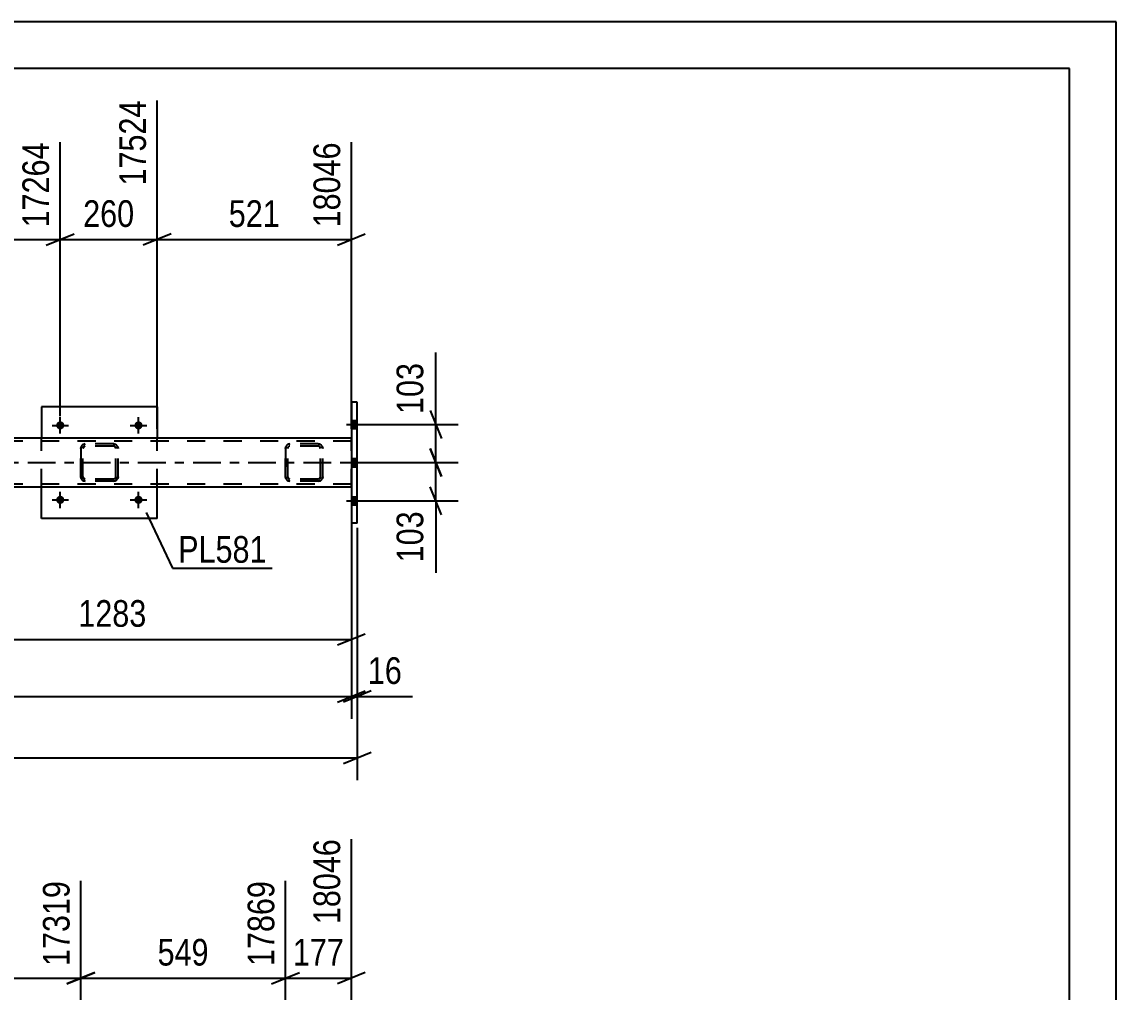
# Model space of a CAD drawing. Header units: millimetres. Extents: x 0 to 841, y 0 to 594.
# Drawn here: x 723.5 to 841, y 489.8 to 594 of the extents above; entities that cross this region are included whole.
import ezdxf

# ---------------------------------------------------------------- set-up
doc = ezdxf.new("R2010")
doc.units = ezdxf.units.MM
doc.linetypes.add('DXK_LINE_DOT2', pattern=[3.9198, 1.9599, -1.9599])
doc.linetypes.add('DXK_LINE_DOT3', pattern=[5.9187, 2.979, -0.9799, 0.9799, -0.9799])
doc.styles.add('Arial Narrow', font='ARIALN.TTF', dxfattribs={"height": 0.2})

# ---------------------------------------------------------------- blocks, each defined once
blk = doc.blocks.new('Unknown-103610369-1133')
at = {"color": 5, "linetype": 'Continuous'}
for p, q in [((841, 594), (0, 594)), ((841, 0), (841, 594)), ((836, 589), (5, 589)), ((836, 5), (836, 589))]:
    blk.add_line(p, q, dxfattribs=at)
blk = doc.blocks.new('Part-103610369-27695 - 27584')
at = {"color": 2, "linetype": 'Continuous'}
for p, q in [((725.65, 552.67), (725.65, 549.31)), ((738.05, 552.67), (725.65, 552.67)), ((738.05, 552.67), (738.05, 549.31)), ((725.65, 540.67), (725.65, 544.03)), ((738.05, 540.67), (738.05, 544.03)), ((738.05, 540.67), (725.65, 540.67))]:
    blk.add_line(p, q, dxfattribs=at)
at = {"color": 7, "linetype": 'DXK_LINE_DOT2'}
for p, q in [((725.65, 544.03), (725.65, 549.31)), ((738.05, 544.03), (738.05, 549.31))]:
    blk.add_line(p, q, dxfattribs=at)
blk = doc.blocks.new('Part-103610369-27706 - 27584')
at = {"color": 7, "linetype": 'DXK_LINE_DOT2'}
for p, q in [((752.31, 548.67), (752.13, 548.64)), ((752.13, 548.64), (752.31, 548.67)), ((755.35, 548.67), (752.31, 548.67)), ((755.53, 548.64), (755.35, 548.67)), ((755.35, 548.67), (755.53, 548.64)), ((751.87, 548.38), (751.83, 548.19)), ((751.83, 548.19), (751.87, 548.38)), ((751.83, 545.15), (751.83, 548.19)), ((751.83, 548.19), (751.83, 548.19)), ((751.83, 548.19), (751.83, 545.15)), ((752.09, 548.29), (752.07, 548.19)), ((752.07, 548.19), (752.09, 548.29)), ((752.07, 545.15), (752.07, 548.19)), ((752.07, 548.19), (752.07, 548.19)), ((752.07, 545.15), (752.07, 548.19)), ((752.14, 548.36), (752.09, 548.29)), ((752.09, 548.29), (752.14, 548.36)), ((752.22, 548.42), (752.14, 548.36)), ((752.14, 548.36), (752.22, 548.42)), ((752.31, 548.43), (752.22, 548.42)), ((755.35, 548.43), (752.31, 548.43)), ((755.44, 548.42), (755.35, 548.43)), ((755.52, 548.36), (755.44, 548.42)), ((755.44, 548.42), (755.52, 548.36)), ((755.57, 548.29), (755.52, 548.36)), ((755.52, 548.36), (755.57, 548.29)), ((755.59, 548.19), (755.57, 548.29)), ((755.57, 548.29), (755.59, 548.19)), ((755.59, 545.15), (755.59, 548.19)), ((755.59, 548.19), (755.59, 548.19)), ((755.59, 545.15), (755.59, 548.19)), ((755.83, 548.19), (755.79, 548.38)), ((755.79, 548.38), (755.83, 548.19)), ((755.83, 545.15), (755.83, 548.19)), ((755.83, 548.19), (755.83, 548.19)), ((755.83, 545.15), (755.83, 548.19)), ((751.83, 545.15), (751.83, 545.15)), ((751.83, 545.15), (751.87, 544.97)), ((751.87, 544.97), (751.83, 545.15)), ((752.07, 545.15), (752.07, 545.15)), ((752.07, 545.15), (752.09, 545.06)), ((752.09, 545.06), (752.07, 545.15)), ((752.09, 545.06), (752.14, 544.98)), ((752.14, 544.98), (752.09, 545.06)), ((755.52, 544.98), (755.57, 545.06)), ((755.57, 545.06), (755.52, 544.98)), ((755.57, 545.06), (755.59, 545.15)), ((755.59, 545.15), (755.57, 545.06)), ((755.59, 545.15), (755.59, 545.15)), ((755.79, 544.97), (755.83, 545.15)), ((755.83, 545.15), (755.79, 544.97)), ((755.83, 545.15), (755.83, 545.15)), ((752.13, 544.71), (752.31, 544.67)), ((752.31, 544.67), (752.13, 544.71)), ((752.14, 544.98), (752.22, 544.93)), ((752.22, 544.93), (752.14, 544.98)), ((752.22, 544.93), (752.31, 544.91)), ((755.35, 544.91), (752.31, 544.91)), ((755.35, 544.67), (752.31, 544.67)), ((755.44, 544.93), (755.35, 544.91)), ((755.35, 544.67), (755.53, 544.71)), ((755.53, 544.71), (755.35, 544.67)), ((755.44, 544.93), (755.52, 544.98)), ((755.52, 544.98), (755.44, 544.93))]:
    blk.add_line(p, q, dxfattribs=at)
for centre, start, end in [((752.31, 548.19), 112.5, 157.5), ((752.31, 548.19), 112.5, 157.5), ((755.35, 548.19), 22.5, 67.5), ((755.35, 548.19), 22.5, 67.5), ((752.31, 545.15), 202.5, 247.5), ((752.31, 545.15), 202.5, 247.5), ((755.35, 545.15), 292.5, 337.5), ((755.35, 545.15), 292.5, 337.5)]:
    blk.add_arc(centre, 0.48, start, end, dxfattribs=at)
blk = doc.blocks.new('Part-103610369-27596 - 27584')
at = {"color": 2, "linetype": 'Continuous'}
for p, q in [((698.83, 549.31), (511.08, 549.31)), ((758.9, 549.31), (707.69, 549.31)), ((698.81, 544.03), (511.08, 544.03)), ((758.9, 544.03), (707.59, 544.03))]:
    blk.add_line(p, q, dxfattribs=at)
at = {"color": 7, "linetype": 'DXK_LINE_DOT2'}
for p, q in [((511.08, 544.03), (511.08, 549.31)), ((758.9, 548.99), (511.08, 548.99)), ((707.69, 549.31), (698.83, 549.31)), ((758.9, 544.03), (758.9, 549.31)), ((758.9, 544.35), (511.08, 544.35)), ((707.59, 544.03), (698.81, 544.03))]:
    blk.add_line(p, q, dxfattribs=at)
at = {"color": 7, "linetype": 'DXK_LINE_DOT3'}
blk.add_line((511.08, 546.67), (758.9, 546.67), dxfattribs=at)
blk = doc.blocks.new('Part-103610369-27604 - 27584')
at = {"color": 2, "linetype": 'Continuous'}
for p, q in [((759.54, 553.17), (758.9, 553.17)), ((758.9, 553.17), (758.9, 540.17)), ((759.54, 540.17), (759.54, 553.17)), ((759.54, 540.17), (758.9, 540.17))]:
    blk.add_line(p, q, dxfattribs=at)
blk = doc.blocks.new('Part-103610369-27694 - 27584')
at = {"color": 7, "linetype": 'DXK_LINE_DOT2'}
for p, q in [((730.33, 548.67), (730.15, 548.63)), ((730.15, 548.63), (730.33, 548.67)), ((733.37, 548.67), (730.33, 548.67)), ((733.56, 548.63), (733.37, 548.67)), ((733.37, 548.67), (733.56, 548.63)), ((729.89, 548.37), (729.85, 548.19)), ((729.85, 548.19), (729.89, 548.37)), ((729.85, 545.15), (729.85, 548.19)), ((729.85, 548.19), (729.85, 548.19)), ((729.85, 548.19), (729.85, 545.15)), ((730.11, 548.28), (730.09, 548.19)), ((730.09, 548.19), (730.11, 548.28)), ((730.09, 545.15), (730.09, 548.19)), ((730.09, 548.19), (730.09, 548.19)), ((730.09, 545.15), (730.09, 548.19)), ((730.16, 548.36), (730.11, 548.28)), ((730.11, 548.28), (730.16, 548.36)), ((730.24, 548.41), (730.16, 548.36)), ((730.16, 548.36), (730.24, 548.41)), ((730.33, 548.43), (730.24, 548.41)), ((733.37, 548.43), (730.33, 548.43)), ((733.47, 548.41), (733.37, 548.43)), ((733.54, 548.36), (733.47, 548.41)), ((733.47, 548.41), (733.54, 548.36)), ((733.6, 548.28), (733.54, 548.36)), ((733.54, 548.36), (733.6, 548.28)), ((733.61, 548.19), (733.6, 548.28)), ((733.6, 548.28), (733.61, 548.19)), ((733.61, 545.15), (733.61, 548.19)), ((733.61, 548.19), (733.61, 548.19)), ((733.61, 545.15), (733.61, 548.19)), ((733.85, 548.19), (733.82, 548.37)), ((733.82, 548.37), (733.85, 548.19)), ((733.85, 545.15), (733.85, 548.19)), ((733.85, 548.19), (733.85, 548.19)), ((733.85, 545.15), (733.85, 548.19)), ((729.85, 545.15), (729.85, 545.15)), ((729.85, 545.15), (729.89, 544.97)), ((729.89, 544.97), (729.85, 545.15)), ((730.09, 545.15), (730.09, 545.15)), ((730.09, 545.15), (730.11, 545.06)), ((730.11, 545.06), (730.09, 545.15)), ((730.11, 545.06), (730.16, 544.98)), ((730.16, 544.98), (730.11, 545.06)), ((733.54, 544.98), (733.6, 545.06)), ((733.6, 545.06), (733.54, 544.98)), ((733.6, 545.06), (733.61, 545.15)), ((733.61, 545.15), (733.6, 545.06)), ((733.61, 545.15), (733.61, 545.15)), ((733.82, 544.97), (733.85, 545.15)), ((733.85, 545.15), (733.82, 544.97)), ((733.85, 545.15), (733.85, 545.15)), ((730.15, 544.71), (730.33, 544.67)), ((730.33, 544.67), (730.15, 544.71)), ((730.16, 544.98), (730.24, 544.93)), ((730.24, 544.93), (730.16, 544.98)), ((730.24, 544.93), (730.33, 544.91)), ((733.37, 544.91), (730.33, 544.91)), ((733.37, 544.67), (730.33, 544.67)), ((733.47, 544.93), (733.37, 544.91)), ((733.37, 544.67), (733.56, 544.71)), ((733.56, 544.71), (733.37, 544.67)), ((733.47, 544.93), (733.54, 544.98)), ((733.54, 544.98), (733.47, 544.93))]:
    blk.add_line(p, q, dxfattribs=at)
at = {"color": 7, "linetype": 'DXK_LINE_DOT3'}
blk.add_line((731.85, 546.67), (731.85, 546.67), dxfattribs=at)
at = {"color": 7, "linetype": 'DXK_LINE_DOT2'}
for centre, start, end in [((730.33, 548.19), 112.5, 157.5), ((730.33, 548.19), 112.5, 157.5), ((733.37, 548.19), 22.5, 67.5), ((733.37, 548.19), 22.5, 67.5), ((730.33, 545.15), 202.5, 247.5), ((730.33, 545.15), 202.5, 247.5), ((733.37, 545.15), 292.5, 337.5), ((733.37, 545.15), 292.5, 337.5)]:
    blk.add_arc(centre, 0.48, start, end, dxfattribs=at)
blk = doc.blocks.new('Bolt-103610369-27722 - 27584')
at = {"linetype": 'Continuous'}
for points in [[(758.9, 551.21), (758.9, 550.33), (759.54, 550.33), (759.54, 551.21)], [(758.9, 551.21), (758.9, 550.33), (759.54, 550.33), (759.54, 551.21)], [(758.9, 551.21), (758.9, 550.33), (759.54, 550.33), (759.54, 551.21)], [(758.9, 547.11), (758.9, 546.23), (759.54, 546.23), (759.54, 547.11)], [(758.9, 547.11), (758.9, 546.23), (759.54, 546.23), (759.54, 547.11)], [(758.9, 543.01), (758.9, 542.13), (759.54, 542.13), (759.54, 543.01)], [(758.9, 543.01), (758.9, 542.13), (759.54, 542.13), (759.54, 543.01)], [(758.9, 543.01), (758.9, 542.13), (759.54, 542.13), (759.54, 543.01)]]:
    blk.add_hatch(color=1, dxfattribs=at).paths.add_polyline_path(points)
at = {"color": 1, "linetype": 'Continuous'}
for p, q in [((758.9, 551.21), (759.54, 551.21)), ((758.9, 551.21), (759.54, 551.21)), ((758.9, 551.21), (759.54, 551.21)), ((758.38, 550.77), (761.7, 550.77)), ((758.38, 550.77), (761.7, 550.77)), ((758.38, 550.77), (761.7, 550.77)), ((758.9, 550.33), (759.54, 550.33)), ((758.9, 550.33), (759.54, 550.33)), ((758.9, 550.33), (759.54, 550.33)), ((758.38, 546.67), (761.7, 546.67)), ((758.38, 546.67), (761.7, 546.67)), ((758.9, 547.11), (759.54, 547.11)), ((758.9, 547.11), (759.54, 547.11)), ((758.9, 546.23), (759.54, 546.23)), ((758.9, 546.23), (759.54, 546.23)), ((758.9, 543.01), (759.54, 543.01)), ((758.9, 543.01), (759.54, 543.01)), ((758.9, 543.01), (759.54, 543.01)), ((758.38, 542.57), (761.7, 542.57)), ((758.38, 542.57), (761.7, 542.57)), ((758.38, 542.57), (761.7, 542.57)), ((758.9, 542.13), (759.54, 542.13)), ((758.9, 542.13), (759.54, 542.13)), ((758.9, 542.13), (759.54, 542.13))]:
    blk.add_line(p, q, dxfattribs=at)
blk = doc.blocks.new('Bolt-103610369-27745 - 27584')
at = {"linetype": 'Continuous'}
for points in [[(727.21, 550.67, -1), (728.09, 550.67, -1)], [(735.61, 550.67, -1), (736.49, 550.67, -1)]]:
    blk.add_hatch(color=1, dxfattribs=at).paths.add_polyline_path(points)
at = {"color": 1, "linetype": 'Continuous'}
for p, q in [((727.65, 549.79), (727.65, 551.55)), ((736.05, 549.79), (736.05, 551.55)), ((726.77, 550.67), (728.53, 550.67)), ((735.17, 550.67), (736.93, 550.67))]:
    blk.add_line(p, q, dxfattribs=at)
blk = doc.blocks.new('Bolt-103610369-27746 - 27584')
at = {"linetype": 'Continuous'}
for points in [[(727.21, 542.67, -1), (728.09, 542.67, -1)], [(735.61, 542.67, -1), (736.49, 542.67, -1)]]:
    blk.add_hatch(color=1, dxfattribs=at).paths.add_polyline_path(points)
at = {"color": 1, "linetype": 'Continuous'}
for p, q in [((727.65, 541.79), (727.65, 543.55)), ((736.05, 541.79), (736.05, 543.55)), ((726.77, 542.67), (728.53, 542.67)), ((735.17, 542.67), (736.93, 542.67))]:
    blk.add_line(p, q, dxfattribs=at)
blk = doc.blocks.new('StraightDimension-103610369-29519 - 27584')
at = {"color": 7, "linetype": 'Continuous'}
for p, q in [((767.37, 548.17), (768.57, 545.17)), ((761.66, 546.67), (770.37, 546.67)), ((767.97, 542.57), (767.97, 546.67)), ((768.57, 541.07), (767.37, 544.07)), ((761.66, 542.57), (770.37, 542.57)), ((767.97, 542.57), (767.97, 534.83)), ((767.97, 542.57), (767.97, 534.83))]:
    blk.add_line(p, q, dxfattribs=at)
at = {"color": 0}
blk.add_wipeout([(767.22, 542.04), (763.02, 542.04), (763.02, 535.36), (767.22, 535.36)], dxfattribs=at)
at = {"color": 3, "style": 'Arial Narrow'}
blk.add_text('103', height=2.863, rotation=90.0002, dxfattribs=at).set_placement((766.62, 535.96))
blk = doc.blocks.new('StraightDimension-103610369-30109 - 27584')
at = {"color": 7, "linetype": 'Continuous'}
for p, q in [((758.9, 543.03), (758.9, 525.29)), ((707.59, 542.63), (707.59, 525.29)), ((709.09, 528.29), (706.09, 527.09)), ((707.59, 527.69), (758.9, 527.69)), ((757.4, 527.09), (760.4, 528.29))]:
    blk.add_line(p, q, dxfattribs=at)
at = {"color": 0}
blk.add_wipeout([(737.5, 528.44), (737.5, 532.64), (728.99, 532.64), (728.99, 528.44)], dxfattribs=at)
at = {"color": 3, "style": 'Arial Narrow'}
blk.add_text('1283', height=2.863, dxfattribs=at).set_placement((729.59, 529.04))
blk = doc.blocks.new('StraightDimension-103610369-29546 - 27584')
at = {"color": 7, "linetype": 'Continuous'}
for p, q in [((738.05, 550.31), (738.05, 585.57)), ((727.65, 551.67), (727.65, 581.07)), ((726.15, 570.03), (729.15, 571.23)), ((739.55, 571.23), (736.55, 570.03)), ((727.65, 570.63), (738.05, 570.63))]:
    blk.add_line(p, q, dxfattribs=at)
at = {"color": 0}
blk.add_wipeout([(736.2, 571.38), (736.2, 575.58), (729.51, 575.58), (729.51, 571.38)], dxfattribs=at)
at = {"color": 3, "style": 'Arial Narrow'}
blk.add_text('260', height=2.863, dxfattribs=at).set_placement((730.11, 571.98))
at = {"color": 0, "linetype": 'Continuous'}
blk.add_wipeout([(737.45, 586.17), (733.25, 586.17), (733.25, 575.83), (737.45, 575.83)], dxfattribs=at)
at = {"color": 3, "linetype": 'Continuous', "style": 'Arial Narrow'}
blk.add_text('17524', height=2.863, rotation=90.0002, dxfattribs=at).set_placement((736.85, 576.43))
blk = doc.blocks.new('StraightDimension-103610369-29545 - 27584')
at = {"color": 7, "linetype": 'Continuous'}
for p, q in [((738.05, 550.31), (738.05, 585.57)), ((758.9, 550.31), (758.9, 581.07)), ((739.55, 571.23), (736.55, 570.03)), ((757.4, 570.03), (760.4, 571.23)), ((738.05, 570.63), (758.9, 570.63))]:
    blk.add_line(p, q, dxfattribs=at)
at = {"color": 0}
blk.add_wipeout([(751.82, 571.38), (751.82, 575.58), (745.14, 575.58), (745.14, 571.38)], dxfattribs=at)
at = {"color": 3, "style": 'Arial Narrow'}
blk.add_text('521', height=2.863, dxfattribs=at).set_placement((745.74, 571.98))
at = {"color": 0, "linetype": 'Continuous'}
blk.add_wipeout([(758.3, 581.67), (754.1, 581.67), (754.1, 571.33), (758.3, 571.33)], dxfattribs=at)
at = {"color": 3, "linetype": 'Continuous', "style": 'Arial Narrow'}
blk.add_text('18046', height=2.863, rotation=90.0002, dxfattribs=at).set_placement((757.7, 571.93))
blk = doc.blocks.new('StraightDimension-103610369-29518 - 27584')
at = {"color": 7, "linetype": 'Continuous'}
for p, q in [((767.97, 550.77), (767.97, 558.5)), ((767.97, 550.77), (767.97, 558.5)), ((767.37, 552.27), (768.57, 549.27)), ((761.66, 550.77), (770.37, 550.77)), ((767.97, 546.67), (767.97, 550.77)), ((768.57, 545.17), (767.37, 548.17)), ((761.66, 546.67), (770.37, 546.67))]:
    blk.add_line(p, q, dxfattribs=at)
at = {"color": 0}
blk.add_wipeout([(767.22, 557.98), (763.02, 557.98), (763.02, 551.29), (767.22, 551.29)], dxfattribs=at)
at = {"color": 3, "style": 'Arial Narrow'}
blk.add_text('103', height=2.863, rotation=90.0002, dxfattribs=at).set_placement((766.62, 551.89))
blk = doc.blocks.new('StraightDimension-103610369-29547 - 27584')
at = {"color": 7, "linetype": 'Continuous'}
for p, q in [((707.69, 550.71), (707.69, 585.57)), ((727.65, 551.67), (727.65, 581.07)), ((709.19, 571.23), (706.19, 570.03)), ((726.15, 570.03), (729.15, 571.23)), ((707.69, 570.63), (727.65, 570.63))]:
    blk.add_line(p, q, dxfattribs=at)
at = {"color": 0}
blk.add_wipeout([(721.01, 571.38), (721.01, 575.58), (714.33, 575.58), (714.33, 571.38)], dxfattribs=at)
at = {"color": 3, "style": 'Arial Narrow'}
blk.add_text('499', height=2.863, dxfattribs=at).set_placement((714.93, 571.98))
at = {"color": 0, "linetype": 'Continuous'}
blk.add_wipeout([(727.05, 581.67), (722.85, 581.67), (722.85, 571.33), (727.05, 571.33)], dxfattribs=at)
at = {"color": 3, "linetype": 'Continuous', "style": 'Arial Narrow'}
blk.add_text('17264', height=2.863, rotation=90.0002, dxfattribs=at).set_placement((726.45, 571.93))
blk = doc.blocks.new('StraightDimension-103610369-30243 - 27584')
at = {"color": 7, "linetype": 'Continuous'}
for p, q in [((759.54, 539.67), (759.54, 519.15)), ((758.9, 539.17), (758.9, 519.15)), ((757.4, 520.95), (760.4, 522.15)), ((761.04, 522.15), (758.04, 520.95)), ((758.9, 521.55), (759.54, 521.55)), ((759.54, 521.55), (765.45, 521.55)), ((759.54, 521.55), (765.45, 521.55))]:
    blk.add_line(p, q, dxfattribs=at)
at = {"color": 0}
blk.add_wipeout([(764.93, 522.3), (764.93, 526.5), (760.07, 526.5), (760.07, 522.3)], dxfattribs=at)
at = {"color": 3, "style": 'Arial Narrow'}
blk.add_text('16', height=2.863, dxfattribs=at).set_placement((760.67, 522.9))
blk = doc.blocks.new('StraightDimension-103610369-30244 - 27584')
at = {"color": 7, "linetype": 'Continuous'}
for p, q in [((758.9, 539.17), (758.9, 519.15)), ((757.4, 520.95), (760.4, 522.15)), ((58.89, 521.55), (758.9, 521.55))]:
    blk.add_line(p, q, dxfattribs=at)
blk = doc.blocks.new('StraightDimension-103610369-30274 - 27584')
at = {"color": 7, "linetype": 'Continuous'}
for p, q in [((759.54, 539.17), (759.54, 512.57)), ((58.25, 514.97), (759.54, 514.97)), ((758.04, 514.37), (761.04, 515.57))]:
    blk.add_line(p, q, dxfattribs=at)
blk = doc.blocks.new('StraightDimension-103610369-26153 - 3131')
at = {"color": 7, "linetype": 'Continuous'}
for p, q in [((678.77, 455.76), (678.77, 501.75)), ((729.85, 455.76), (729.85, 501.75)), ((680.27, 491.91), (677.27, 490.71)), ((678.77, 491.31), (729.85, 491.31)), ((728.35, 490.71), (731.35, 491.91))]:
    blk.add_line(p, q, dxfattribs=at)
at = {"color": 0}
blk.add_wipeout([(708.57, 492.06), (708.57, 496.26), (700.06, 496.26), (700.06, 492.06)], dxfattribs=at)
at = {"color": 3, "style": 'Arial Narrow'}
blk.add_text('1277', height=2.863, dxfattribs=at).set_placement((700.66, 492.66))
at = {"color": 0, "linetype": 'Continuous'}
blk.add_wipeout([(729.25, 502.35), (725.05, 502.35), (725.05, 492.01), (729.25, 492.01)], dxfattribs=at)
at = {"color": 3, "linetype": 'Continuous', "style": 'Arial Narrow'}
blk.add_text('17319', height=2.863, rotation=90.0002, dxfattribs=at).set_placement((728.65, 492.61))
blk = doc.blocks.new('StraightDimension-103610369-26151 - 3131')
at = {"color": 7, "linetype": 'Continuous'}
for p, q in [((758.9, 447.91), (758.9, 506.25)), ((751.83, 455.76), (751.83, 501.75)), ((750.33, 490.71), (753.33, 491.91)), ((751.83, 491.31), (758.9, 491.31)), ((760.4, 491.91), (757.4, 490.71))]:
    blk.add_line(p, q, dxfattribs=at)
at = {"color": 0}
blk.add_wipeout([(758.71, 492.06), (758.71, 496.26), (752.02, 496.26), (752.02, 492.06)], dxfattribs=at)
at = {"color": 3, "style": 'Arial Narrow'}
blk.add_text('177', height=2.863, dxfattribs=at).set_placement((752.62, 492.66))
at = {"color": 0, "linetype": 'Continuous'}
blk.add_wipeout([(758.3, 506.85), (754.1, 506.85), (754.1, 496.51), (758.3, 496.51)], dxfattribs=at)
at = {"color": 3, "linetype": 'Continuous', "style": 'Arial Narrow'}
blk.add_text('18046', height=2.863, rotation=90.0002, dxfattribs=at).set_placement((757.7, 497.11))
blk = doc.blocks.new('StraightDimension-103610369-26152 - 3131')
at = {"color": 7, "linetype": 'Continuous'}
for p, q in [((729.85, 455.76), (729.85, 501.75)), ((751.83, 455.76), (751.83, 501.75)), ((731.35, 491.91), (728.35, 490.71)), ((729.85, 491.31), (751.83, 491.31)), ((750.33, 490.71), (753.33, 491.91))]:
    blk.add_line(p, q, dxfattribs=at)
at = {"color": 0}
blk.add_wipeout([(744.18, 492.06), (744.18, 496.26), (737.5, 496.26), (737.5, 492.06)], dxfattribs=at)
at = {"color": 3, "style": 'Arial Narrow'}
blk.add_text('549', height=2.863, dxfattribs=at).set_placement((738.1, 492.66))
at = {"color": 0, "linetype": 'Continuous'}
blk.add_wipeout([(751.23, 502.35), (747.03, 502.35), (747.03, 492.01), (751.23, 492.01)], dxfattribs=at)
at = {"color": 3, "linetype": 'Continuous', "style": 'Arial Narrow'}
blk.add_text('17869', height=2.863, rotation=90.0002, dxfattribs=at).set_placement((750.63, 492.61))
blk = doc.blocks.new('Mark-103610369-30331 - 27584')
at = {"color": 30, "linetype": 'Continuous'}
for p, q in [((736.86, 541.3), (739.71, 535.32)), ((739.71, 535.32), (750.41, 535.32))]:
    blk.add_line(p, q, dxfattribs=at)
at = {"color": 0}
blk.add_wipeout([(749.81, 535.92), (749.81, 538.92), (740.31, 538.92), (740.31, 535.92)], dxfattribs=at)
blk.add_wipeout([(749.81, 535.92), (749.81, 538.92), (740.31, 538.92), (740.31, 535.92)], dxfattribs=at)
at = {"color": 3, "style": 'Arial Narrow'}
blk.add_text('PL581', height=2.863, dxfattribs=at).set_placement((740.31, 535.92))

msp = doc.modelspace()

# ---------------------------------------------------------------- block references
for name in ['Unknown-103610369-1133', 'Part-103610369-27695 - 27584', 'Part-103610369-27604 - 27584', 'Bolt-103610369-27745 - 27584', 'Bolt-103610369-27722 - 27584', 'Part-103610369-27596 - 27584', 'Part-103610369-27694 - 27584', 'Part-103610369-27706 - 27584', 'Bolt-103610369-27746 - 27584']:
    msp.add_blockref(name, (0, 0))

# ---------------------------------------------------------------- next in the draw order: block references
for name in ['StraightDimension-103610369-29546 - 27584', 'StraightDimension-103610369-29519 - 27584', 'StraightDimension-103610369-30109 - 27584', 'StraightDimension-103610369-26151 - 3131', 'StraightDimension-103610369-26153 - 3131']:
    msp.add_blockref(name, (0, 0))

# ---------------------------------------------------------------- next in the draw order: block references
for name in ['StraightDimension-103610369-29547 - 27584', 'StraightDimension-103610369-29545 - 27584', 'StraightDimension-103610369-29518 - 27584', 'StraightDimension-103610369-30243 - 27584', 'StraightDimension-103610369-26152 - 3131']:
    msp.add_blockref(name, (0, 0))

# ---------------------------------------------------------------- next in the draw order: block references
msp.add_blockref('StraightDimension-103610369-30244 - 27584', (0, 0))

# ---------------------------------------------------------------- next in the draw order: block references
msp.add_blockref('StraightDimension-103610369-30274 - 27584', (0, 0))

# ---------------------------------------------------------------- next in the draw order: block references
msp.add_blockref('Mark-103610369-30331 - 27584', (0, 0))

doc.saveas('drawing.dxf')
